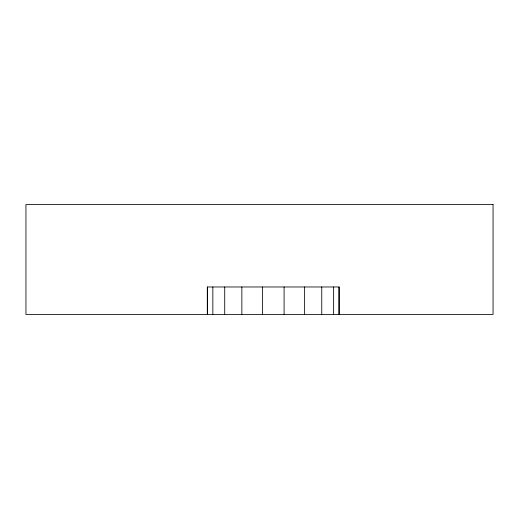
<?xml version="1.0" encoding="UTF-8"?>
<svg xmlns="http://www.w3.org/2000/svg" width="519" height="519" viewBox="0 0 519 519"><rect width="100%" height="100%" fill="white"/><g stroke="black" fill="none" stroke-linecap="round" stroke-linejoin="round"><path stroke-width="0.78" d="M339.179 314.456L339.179 286.975L207.295 286.975L207.295 314.456M338.959 286.975L338.959 314.456M333.626 286.975L333.626 314.456M321.754 286.975L321.754 314.456M304.627 286.975L304.627 314.456M284.094 286.975L284.094 314.456M262.387 286.975L262.387 314.456M241.854 286.975L241.854 314.456M224.721 286.975L224.721 314.456M212.848 286.975L212.848 314.456M207.522 286.975L207.522 314.456M493.05 204.544L25.95 204.544L25.95 314.456L493.05 314.456L493.05 204.544"/></g></svg>
